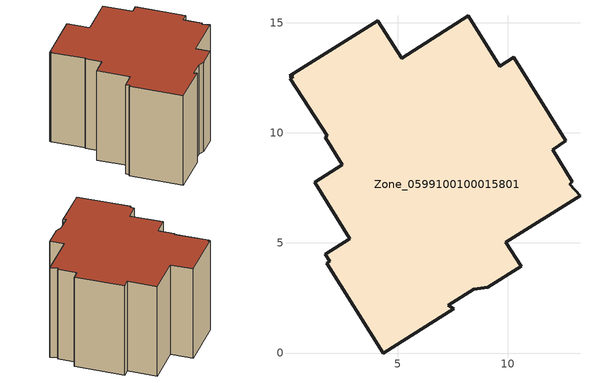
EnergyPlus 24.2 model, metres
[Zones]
Zone_0599100100015801
 floor ground (C_G): 8.47,2.89 7.29,2.17 7.54,2.01 4.34,0 1.77,4.07 1.91,4.16 1.71,4.5 2.83,5.2 1.22,7.75 2.49,8.55 1.71,9.79 1.81,9.88 0.11,12.46 0.27,12.55 0.09,12.59 4.09,15.1 5.18,13.39 8.22,15.31 9.64,13.04 10.27,13.43 12.64,9.64 12.04,9.24 12.94,7.79 12.82,7.68 13.29,7.15 9.92,5.03 10.61,3.93 9.1,2.98 z0
 wall outside (C_F): 12.64,9.64 10.27,13.43 9.64,13.04 8.22,15.31 5.18,13.39 4.09,15.1 0.09,12.59 0.27,12.55 0.11,12.46 1.81,9.88 1.71,9.79 2.49,8.55 1.22,7.75 2.83,5.2 1.71,4.5 1.91,4.16 1.77,4.07 4.34,0 7.54,2.01 7.29,2.17 8.47,2.89 9.1,2.98 10.61,3.93 9.92,5.03 13.29,7.15 12.82,7.68 12.94,7.79 12.04,9.24 12.64,9.64 z0:8.95
 roof outside (C_R): 7.54,2.01 7.29,2.17 8.47,2.89 9.1,2.98 10.61,3.93 9.92,5.03 13.29,7.15 12.82,7.68 12.94,7.79 12.04,9.24 12.64,9.64 10.27,13.43 9.64,13.04 8.22,15.31 5.18,13.39 4.09,15.1 0.09,12.59 0.27,12.55 0.11,12.46 1.81,9.88 1.71,9.79 2.49,8.55 1.22,7.75 2.83,5.2 1.71,4.5 1.91,4.16 1.77,4.07 4.34,0 z8.95
[BUILDING]
Pand.0599100100015801: North Axis=0; Terrain=City; Loads Convergence Tolerance Value=0.04; Temperature Convergence Tolerance Value=0.4; Solar Distribution=FullExterior; Maximum Number of Warmup Days=25; Minimum Number of Warmup Days=1
[Site:Location]
Rotterdam.The.Hague.AP_ZH_NLD Design_Conditions: Latitude=51.96; Longitude=4.45; Time Zone=1; Elevation=-4.5
[SITE:GROUNDTEMPERATURE:BUILDINGSURFACE]
18, 18, 18, 18, 18, 18, 18, 18, 18, 18, 18, 18
[MATERIAL] Thermal Absorptance=0.9; Solar Absorptance=0.7; Visible Absorptance=0.7
Name | Roughness | Thickness | Conductivity | Density | Specific Heat
G.D.2015-2018 | MediumSmooth | 0.15 | 0.0428571 | 540 | 1210
F.D.2015-2018 | Rough | 0.3 | 0.0666667 | 1920 | 840
R.D.2015-2018 | MediumRough | 0.2 | 0.0333333 | 1500 | 1000
[CONSTRUCTION]
C_G: G.D.2015-2018
C_F: F.D.2015-2018
C_R: R.D.2015-2018
[ZONE]
Zone_0599100100015801: Type=1; Multiplier=1; Ceiling Height=Autocalculate; Volume=Autocalculate; Floor Area=autocalculate; Part of Total Floor Area=Yes
[ZONEINFILTRATION:DESIGNFLOWRATE]
Infil_Zone_0599100100015801: Zone or ZoneList or Space or SpaceList=Zone_0599100100015801; Schedule=AlwaysOn; Design Flow Rate Calculation Method=Flow/Area; Flow Rate per Floor Area=0.0021; Constant Term Coefficient=1; Temperature Term Coefficient=0; Velocity Term Coefficient=0; Velocity Squared Term Coefficient=0
[HVACTEMPLATE:ZONE:IDEALLOADSAIRSYSTEM]
Zone_0599100100015801: Maximum Heating Supply Air Temperature=50; Minimum Cooling Supply Air Temperature=13; Maximum Heating Supply Air Humidity Ratio=0.0156; Minimum Cooling Supply Air Humidity Ratio=0.0077; Heating Limit=NoLimit; Cooling Limit=NoLimit; Dehumidification Control Type=ConstantSensibleHeatRatio; Cooling Sensible Heat Ratio=0.7; Dehumidification Setpoint=60; Humidification Control Type=None; Humidification Setpoint=30; Outdoor Air Method=None; Outdoor Air Flow Rate per Person=0.00944; Outdoor Air Flow Rate per Zone Floor Area=0; Outdoor Air Flow Rate per Zone=0; Demand Controlled Ventilation Type=None; Outdoor Air Economizer Type=NoEconomizer; Heat Recovery Type=None; Sensible Heat Recovery Effectiveness=0.7; Latent Heat Recovery Effectiveness=0.65
[ZONECONTROL:THERMOSTAT]
ThermostatControl_Zone_0599100100015801: Zone or ZoneList=Zone_0599100100015801; Control Type Schedule=DualSetpointControlType; Control 1=Thermostat_Zone_0599100100015801; Temperature Difference Between Cutout And Setpoint=0
[THERMOSTATSETPOINT:DUALSETPOINT]
Thermostat_Zone_0599100100015801: Heating Setpoint Temperature Schedule=HeatingSetpoint_Zone_0599100100015801; Cooling Setpoint Temperature Schedule=CoolingSetpoint_Zone_0599100100015801
[SCHEDULE:COMPACT]
HeatingSetpoint_Zone_0599100100015801: Through: 12/31, For: AllDays, Until: 24:00, 21
CoolingSetpoint_Zone_0599100100015801: Through: 12/31, For: AllDays, Until: 24:00, 24
DualSetpointControlType: Through: 12/31, For: AllDays, Until: 24:00, 4
AlwaysOn: Through: 12/31, For: AllDays, Until: 24:00, 1
